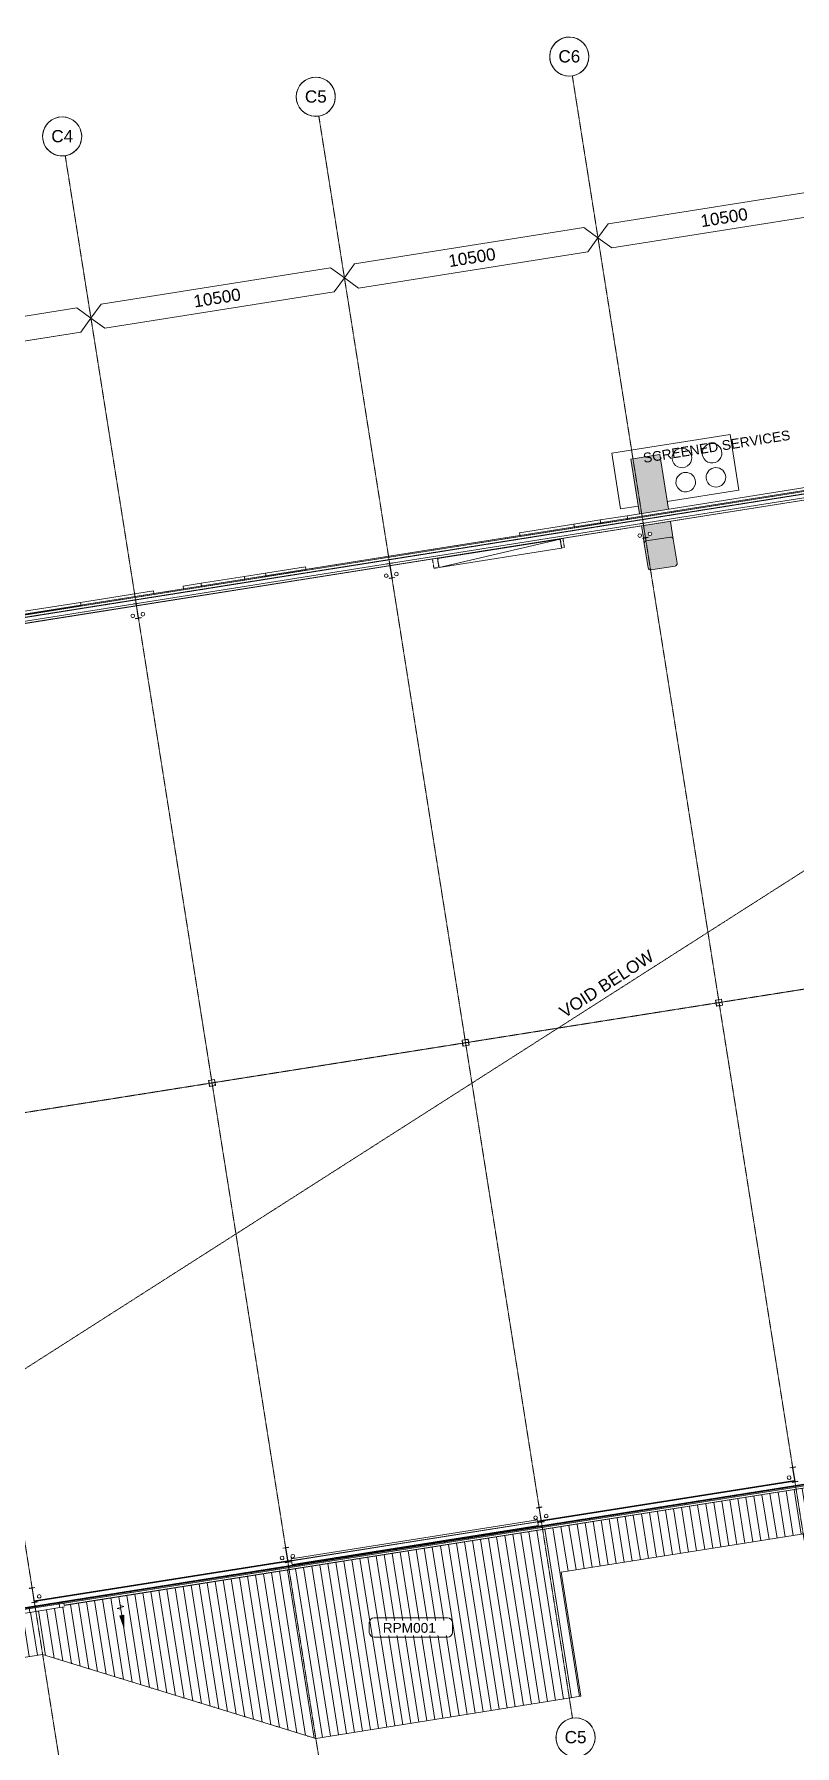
# Model space of a CAD drawing. Header units: millimetres. Extents: x -2355779 to -2216356, y 3874558 to 4068437.
# Drawn here: x -2299028 to -2267916, y 3996595 to 4066588 of the extents above; entities that cross this region are included whole.
import ezdxf

# ---------------------------------------------------------------- set-up
doc = ezdxf.new("R2010")
doc.units = ezdxf.units.MM
for name, pattern in [('Dash Small', [9, 3, -1.5, 3, -1.5]), ('Dash Tight', [1.2, 0.6, -0.6]), ('Grid Line', [21, 12, -3, 3, -3]), ('Overhead', [4, 2.5, -1.5])]:
    doc.linetypes.add(name, pattern=pattern)
for name, color, linetype, lineweight in [('A-ANNO-NOTE', 131, 'Continuous', 5), ('A-CLNG', 13, 'Continuous', 5), ('A-CLNG-PATT', 13, 'Continuous', 5), ('A-DETL', 90, 'Continuous', 18), ('A-DETL-GENF', 92, 'Continuous', 5), ('A-DOOR', 31, 'Continuous', 5), ('A-DOOR-FRAM', 31, 'Continuous', 5), ('A-FLOR-OVHD', 1, 'Overhead', 13), ('A-GENM', 13, 'Continuous', 5), ('A-ROOF', 132, 'Continuous', 5), ('A-ROOF-IDEN', 132, 'Continuous', 5), ('A-ROOF-OTLN', 132, 'Continuous', 5), ('A-ROOF-PATT', 132, 'Continuous', 5), ('A-WALL', 113, 'Continuous', 5), ('A-WALL-FNSH', 113, 'Continuous', 13), ('A-WALL-PATT', 111, 'Continuous', 13), ('G-ANNO-TEXT', 231, 'Continuous', 5), ('P-SANR-FIXT', 6, 'Continuous', 5), ('S-BEAM', 12, 'Continuous', 5), ('S-COLS', 52, 'Continuous', 5), ('S-GRID', 1, 'Continuous', 5), ('S-GRID-IDEN', 1, 'Continuous', 5)]:
    doc.layers.add(name, color=color, linetype=linetype, lineweight=lineweight)
doc.styles.add('Arial', font='arial.ttf', dxfattribs={"height": 500})
doc.styles.add('Arial_3', font='arial.ttf', dxfattribs={"height": 400})

# ---------------------------------------------------------------- blocks, each defined once
blk = doc.blocks.new('SHS-Square Hollow Section-Column - 250x250xSHS-V1-GA - Part B 6m')
at = {"layer": 'S-COLS', "lineweight": 15}
for p, q in [((-125, 115), (-125, -115)), ((-120, -115), (-120, 115)), ((115, 125), (-115, 125)), ((-115, 120), (115, 120)), ((120, 115), (120, -115)), ((125, -115), (125, 115)), ((115, -120), (-115, -120)), ((-115, -125), (115, -125))]:
    blk.add_line(p, q, dxfattribs=at)
for centre, radius, start, end in [((-115, 115), 10, 90, 180), ((-115, 115), 5, 90, 180), ((115, 115), 10, 360, 90), ((115, 115), 5, 0, 90), ((-115, -115), 10, 180, 270), ((-115, -115), 5, 180, 270), ((115, -115), 5, 270, 0), ((115, -115), 10, 270, 360)]:
    blk.add_arc(centre, radius, start, end, dxfattribs=at)
blk = doc.blocks.new('Structural Framing 17 - Structural Framing 1-1145779-GA - Part B 6m')
at = {"layer": 'S-BEAM', "lineweight": 13}
for p, q in [((-2305117, 4041683), (-2305344, 4041647)), ((-2305344, 4041647), (-2305342, 4041637)), ((-2305342, 4041637), (-2305233, 4041654)), ((-2305233, 4041654), (-2305141, 4041072)), ((-2305224, 4041656), (-2305115, 4041673)), ((-2305131, 4041073), (-2305224, 4041656)), ((-2305115, 4041673), (-2305117, 4041683)), ((-2305141, 4041072), (-2305250, 4041054)), ((-2305250, 4041054), (-2305248, 4041045)), ((-2305248, 4041045), (-2305021, 4041081)), ((-2305023, 4041090), (-2305131, 4041073)), ((-2305021, 4041081), (-2305023, 4041090)), ((-2299001, 4003074), (-2299228, 4003038)), ((-2299228, 4003038), (-2299227, 4003028)), ((-2299227, 4003028), (-2299118, 4003046)), ((-2299118, 4003046), (-2299026, 4002463)), ((-2299108, 4003047), (-2299000, 4003064)), ((-2299016, 4002465), (-2299108, 4003047)), ((-2299000, 4003064), (-2299001, 4003074)), ((-2299026, 4002463), (-2299135, 4002446)), ((-2299135, 4002446), (-2299133, 4002436)), ((-2299133, 4002436), (-2298906, 4002472)), ((-2298907, 4002482), (-2299016, 4002465)), ((-2298906, 4002472), (-2298907, 4002482))]:
    blk.add_line(p, q, dxfattribs=at)
blk = doc.blocks.new('Structural Framing 18 - Structural Framing 1-1145821-GA - Part B 6m')
at = {"layer": 'S-BEAM', "lineweight": 13}
for p, q in [((-2294746, 4043326), (-2294973, 4043290)), ((-2294973, 4043290), (-2294971, 4043280)), ((-2294971, 4043280), (-2294863, 4043297)), ((-2294863, 4043297), (-2294770, 4042714)), ((-2294853, 4043299), (-2294744, 4043316)), ((-2294761, 4042716), (-2294853, 4043299)), ((-2294744, 4043316), (-2294746, 4043326)), ((-2294770, 4042714), (-2294879, 4042697)), ((-2294879, 4042697), (-2294878, 4042687)), ((-2294878, 4042687), (-2294650, 4042723)), ((-2294652, 4042733), (-2294761, 4042716)), ((-2294650, 4042723), (-2294652, 4042733)), ((-2288631, 4004717), (-2288858, 4004681)), ((-2288858, 4004681), (-2288856, 4004671)), ((-2288856, 4004671), (-2288748, 4004688)), ((-2288748, 4004688), (-2288655, 4004106)), ((-2288738, 4004690), (-2288629, 4004707)), ((-2288645, 4004107), (-2288738, 4004690)), ((-2288629, 4004707), (-2288631, 4004717)), ((-2288655, 4004106), (-2288764, 4004088)), ((-2288764, 4004088), (-2288762, 4004078)), ((-2288762, 4004078), (-2288535, 4004114)), ((-2288537, 4004124), (-2288645, 4004107)), ((-2288535, 4004114), (-2288537, 4004124))]:
    blk.add_line(p, q, dxfattribs=at)
blk = doc.blocks.new('Mechanical - Condensers - Mechanical - Condensers-1249279-GA - Part B 6m')
at = {"layer": 'A-GENM'}
h = blk.add_hatch(color=256, dxfattribs=at)
h.paths.add_polyline_path([(-2274072, 4045754), (-2274072, 4045783), (-2274067, 4045805), (-2274055, 4045828), (-2274037, 4045847), (-2274014, 4045861), (-2273989, 4045868), (-2274010, 4045992), (-2274108, 4045977), (-2274073, 4045758)])
h.paths.add_polyline_path([(-2274109, 4045987), (-2274029, 4046001), (-2274107, 4046489), (-2274187, 4046475), (-2274111, 4046000)])
h.paths.add_polyline_path([(-2274019, 4046001), (-2274011, 4046003), (-2274088, 4046492), (-2274097, 4046491), (-2274020, 4046008)])
h.paths.add_polyline_path([(-2274266, 4046977), (-2274167, 4046993), (-2274521, 4049226), (-2274620, 4049211), (-2274325, 4047350)])
h = blk.add_hatch(color=256, dxfattribs=at)
h.paths.add_polyline_path([(-2273989, 4045868), (-2273002, 4046025), (-2273101, 4046649), (-2274088, 4046492), (-2274011, 4046002), (-2273911, 4046018), (-2273909, 4046008), (-2274009, 4045993), (-2274006, 4045972)])
h.paths.add_polyline_path([(-2273841, 4046078), (-2273870, 4046084), (-2273894, 4046100), (-2273910, 4046125), (-2273916, 4046153), (-2273910, 4046182), (-2273894, 4046206), (-2273870, 4046223), (-2273841, 4046228), (-2273812, 4046223), (-2273788, 4046206), (-2273772, 4046182), (-2273766, 4046153), (-2273772, 4046125), (-2273788, 4046100), (-2273818, 4046083)])
h.paths.add_polyline_path([(-2274167, 4046993), (-2273180, 4047149), (-2273534, 4049383), (-2274521, 4049226), (-2274224, 4047350)])
h = blk.add_hatch(color=256, dxfattribs=at)
h.paths.add_polyline_path([(-2272887, 4045941), (-2273002, 4046664), (-2273101, 4046649), (-2273002, 4046025), (-2272973, 4046025), (-2272950, 4046019), (-2272927, 4046007), (-2272908, 4045989), (-2272895, 4045966)])
h.paths.add_polyline_path([(-2273180, 4047149), (-2273081, 4047165), (-2273435, 4049398), (-2273534, 4049383), (-2273212, 4047350)])
blk.add_hatch(color=256, dxfattribs=at).paths.add_polyline_path([(-2273828, 4044682), (-2273802, 4044683), (-2272814, 4044839), (-2272789, 4044847), (-2272767, 4044860), (-2272749, 4044879), (-2272736, 4044902), (-2272730, 4044928), (-2272731, 4044954), (-2272887, 4045941), (-2272895, 4045966), (-2272908, 4045989), (-2272927, 4046007), (-2272950, 4046019), (-2272976, 4046025), (-2273002, 4046025), (-2273989, 4045868), (-2274014, 4045861), (-2274037, 4045847), (-2274055, 4045828), (-2274067, 4045805), (-2274073, 4045780), (-2274072, 4045754), (-2273916, 4044766), (-2273909, 4044741), (-2273895, 4044719), (-2273876, 4044701), (-2273853, 4044688)])
for p, q in [((-2270562, 4050216), (-2275401, 4049449)), ((-2270202, 4047944), (-2270562, 4050216)), ((-2275401, 4049449), (-2275041, 4047177)), ((-2274521, 4049226), (-2274620, 4049211)), ((-2274620, 4049211), (-2274266, 4046977)), ((-2274521, 4049226), (-2273534, 4049383)), ((-2273435, 4049398), (-2273534, 4049383)), ((-2273081, 4047165), (-2273435, 4049398)), ((-2273131, 4047480), (-2270202, 4047944)), ((-2275041, 4047177), (-2274316, 4047292)), ((-2274187, 4046477), (-2274109, 4045987)), ((-2272887, 4045941), (-2273002, 4046664)), ((-2274108, 4045977), (-2274072, 4045754)), ((-2273916, 4044766), (-2274072, 4045754)), ((-2273002, 4046025), (-2273989, 4045868)), ((-2272887, 4045941), (-2272731, 4044954)), ((-2273802, 4044683), (-2272814, 4044839))]:
    blk.add_line(p, q, dxfattribs=at)
for centre, radius, start, end in [((-2271299, 4049454), 400, 350.00033, 170.00033), ((-2272533, 4049258), 400, 170.00033, 350.00033), ((-2272533, 4049258), 400, 350.00033, 170.00033), ((-2271299, 4049454), 400, 170.00033, 350.00033), ((-2272377, 4048271), 400, 350.00033, 170.00033), ((-2271142, 4048466), 400, 170.00033, 350.00033), ((-2271142, 4048466), 400, 350.00033, 170.00033), ((-2272377, 4048271), 400, 170.00033, 350.00033), ((-2273974, 4045769), 100, 99.0003, 189.0003), ((-2272986, 4045926), 100, 9.0003, 99.0003), ((-2272830, 4044938), 100, 279.0003, 9.0003), ((-2273817, 4044782), 100, 189.0003, 279.0003)]:
    blk.add_arc(centre, radius, start, end, dxfattribs=at)
blk = doc.blocks.new('Structural Framing 20 - Structural Framing 1-1264715-GA - Part B 6m')
at = {"layer": 'S-BEAM', "lineweight": 13}
for p, q in [((-2284375, 4044968), (-2284602, 4044932)), ((-2284602, 4044932), (-2284601, 4044922)), ((-2284601, 4044922), (-2284492, 4044940)), ((-2284492, 4044940), (-2284400, 4044357)), ((-2284482, 4044941), (-2284374, 4044958)), ((-2284390, 4044358), (-2284482, 4044941)), ((-2284374, 4044958), (-2284375, 4044968)), ((-2284400, 4044357), (-2284508, 4044340)), ((-2284508, 4044340), (-2284507, 4044330)), ((-2284507, 4044330), (-2284280, 4044366)), ((-2284281, 4044376), (-2284390, 4044358)), ((-2284280, 4044366), (-2284281, 4044376)), ((-2278260, 4006360), (-2278487, 4006324)), ((-2278487, 4006324), (-2278485, 4006314)), ((-2278485, 4006314), (-2278377, 4006331)), ((-2278285, 4005748), (-2278393, 4005731)), ((-2278393, 4005731), (-2278392, 4005721)), ((-2278392, 4005721), (-2278164, 4005757)), ((-2278377, 4006331), (-2278285, 4005748)), ((-2278367, 4006332), (-2278258, 4006350)), ((-2278275, 4005750), (-2278367, 4006332)), ((-2278166, 4005767), (-2278275, 4005750)), ((-2278258, 4006350), (-2278260, 4006360)), ((-2278164, 4005757), (-2278166, 4005767))]:
    blk.add_line(p, q, dxfattribs=at)
blk = doc.blocks.new('Structural Framing 22 - Structural Framing 1-1264748-GA - Part B 6m')
at = {"layer": 'S-BEAM', "lineweight": 13}
for p, q in [((-2274004, 4046611), (-2274232, 4046575)), ((-2274232, 4046575), (-2274230, 4046565)), ((-2274230, 4046565), (-2274121, 4046582)), ((-2274121, 4046582), (-2274029, 4046000)), ((-2274111, 4046584), (-2274003, 4046601)), ((-2274019, 4046001), (-2274111, 4046584)), ((-2274003, 4046601), (-2274004, 4046611)), ((-2274029, 4046000), (-2274138, 4045982)), ((-2274138, 4045982), (-2274136, 4045972)), ((-2274136, 4045972), (-2273909, 4046008)), ((-2273911, 4046018), (-2274019, 4046001)), ((-2273909, 4046008), (-2273911, 4046018)), ((-2267889, 4008002), (-2268116, 4007966)), ((-2268116, 4007966), (-2268115, 4007956)), ((-2268115, 4007956), (-2268006, 4007974)), ((-2268006, 4007974), (-2267914, 4007391)), ((-2267996, 4007975), (-2267888, 4007992)), ((-2267904, 4007392), (-2267996, 4007975)), ((-2267888, 4007992), (-2267889, 4008002)), ((-2267914, 4007391), (-2268022, 4007374)), ((-2268022, 4007374), (-2268021, 4007364)), ((-2268021, 4007364), (-2267794, 4007400)), ((-2267795, 4007410), (-2267904, 4007392)), ((-2267794, 4007400), (-2267795, 4007410))]:
    blk.add_line(p, q, dxfattribs=at)
blk = doc.blocks.new('Structural Framing 13 - Structural Framing 13-1488435-GA - Part B 6m')
at = {"layer": 'S-BEAM'}
for p, q in [((-2288506, 4004185), (-2278435, 4005780)), ((-2278435, 4005780), (-2278411, 4005632)), ((-2278411, 4005632), (-2288483, 4004037)), ((-2288483, 4004037), (-2288506, 4004185))]:
    blk.add_line(p, q, dxfattribs=at)
blk = doc.blocks.new('Structural Framing 28 - Structural Framing 13-1489267-GA - Part B 6m')
at = {"layer": 'S-BEAM'}
for p, q in [((-2278424, 4005711), (-2288496, 4004116)), ((-2278424, 4005711), (-2278411, 4005632)), ((-2278411, 4005632), (-2288483, 4004037)), ((-2288483, 4004037), (-2288496, 4004116))]:
    blk.add_line(p, q, dxfattribs=at)
blk = doc.blocks.new('Downpipe - Straight - 01 - 150D-V7-GA - Part B 6m')
at = {"layer": 'P-SANR-FIXT'}
for start, end in [(0, 180), (360, 180), (180, 0), (180, 360)]:
    blk.add_arc((-40, 100), 75, start, end, dxfattribs=at)
blk = doc.blocks.new('Downpipe - Straight - 01 - 150D-1493271-GA - Part B 6m')
at = {"layer": 'P-SANR-FIXT'}
for start, end in [(0, 180), (360, 180), (180, 0), (180, 360)]:
    blk.add_arc((-40, 100), 75, start, end, dxfattribs=at)
blk = doc.blocks.new('Downpipe - Straight - 01 - 150D-V8-GA - Part B 6m')
at = {"layer": 'P-SANR-FIXT'}
for start, end in [(0, 180), (360, 180), (180, 0), (180, 360)]:
    blk.add_arc((-40, 100), 75, start, end, dxfattribs=at)
blk = doc.blocks.new('Roof Gutters3 - Roof Gutters-1885272-GA - Part B 6m')
at = {"layer": 'A-ROOF'}
for p, q in [((-2318295, 3999192), (-2318277, 3999198)), ((-2318277, 3999198), (-2318286, 3999195)), ((-2318277, 3999198), (-2317988, 3999298)), ((-2317989, 3999297), (-2318277, 3999198)), ((-2318277, 3999198), (-2317074, 3995702)), ((-2317986, 3999298), (-2316839, 3995967)), ((-2317982, 3999298), (-2316844, 3995993)), ((-2316839, 3995967), (-2317074, 3995702)), ((-2316844, 3995993), (-2305461, 3993573)), ((-2316844, 3995993), (-2316839, 3995967)), ((-2316839, 3995967), (-2305456, 3993548)), ((-2317074, 3995702), (-2317088, 3995686)), ((-2317074, 3995702), (-2305703, 3993285)), ((-2305703, 3993285), (-2305718, 3993269)), ((-2305456, 3993548), (-2305703, 3993285)), ((-2305703, 3993285), (-2298452, 3967434)), ((-2305461, 3993573), (-2298136, 3967458)), ((-2305461, 3993573), (-2305456, 3993548)), ((-2305456, 3993548), (-2298132, 3967435)), ((-2298480, 3967432), (-2298455, 3967344)), ((-2298429, 3967351), (-2298455, 3967344)), ((-2298451, 3967432), (-2298429, 3967351)), ((-2298141, 3967432), (-2298429, 3967351)), ((-2298136, 3967458), (-2298132, 3967435)), ((-2298132, 3967435), (-2298136, 3967433))]:
    blk.add_line(p, q, dxfattribs=at)
at = {"layer": 'A-ROOF', "lineweight": 15}
for p, q in [((-2339528, 3988769), (-2339531, 3988779)), ((-2339531, 3988779), (-2339530, 3988751)), ((-2339530, 3988751), (-2339427, 3988460)), ((-2339527, 3988751), (-2339528, 3988769)), ((-2339425, 3988464), (-2339527, 3988751)), ((-2339427, 3988460), (-2339353, 3988485)), ((-2339394, 3988474), (-2339425, 3988464)), ((-2339378, 3988480), (-2339393, 3988475)), ((-2339354, 3988488), (-2339377, 3988480)), ((-2338999, 3988607), (-2339352, 3988488)), ((-2339351, 3988485), (-2338995, 3988605)), ((-2339028, 3988703), (-2339030, 3988702)), ((-2339030, 3988702), (-2338999, 3988607)), ((-2338995, 3988605), (-2339028, 3988703))]:
    blk.add_line(p, q, dxfattribs=at)
blk = doc.blocks.new('SHS-Square Hollow Section-Column - 250x250xSHS-V50-GA - Part B 6m')
at = {"layer": 'S-COLS'}
h = blk.add_hatch(dxfattribs=at)
h.set_pattern_fill('FP_50', color=256, style=0, pattern_type=2)
h.set_pattern_definition([(36, (1613068.24, -4332681.8), (-418.03287, 575.37289), []), (36, (1613187.45, -4331929.2), (-418.03287, 575.37289), [])])
h.paths.add_polyline_path([(115, -125), (122, -122), (125, -115), (119, -119)])
h.paths.add_polyline_path([(-115, -125), (115, -125), (115, -120), (-115, -120)])
h.paths.add_polyline_path([(-115, -125), (-119, -119), (-125, -115), (-122, -122)])
h.paths.add_polyline_path([(-125, 115), (-119, 119), (-115, 125), (-122, 122)])
h.paths.add_polyline_path([(-125, -115), (-120, -115), (-120, 115), (-125, 115)])
h.paths.add_polyline_path([(125, 115), (122, 122), (115, 125), (119, 119)])
h.paths.add_polyline_path([(120, -115), (125, -115), (125, 115), (120, 115)])
h.paths.add_polyline_path([(-115, 120), (115, 120), (115, 125), (-115, 125)])
at = {"layer": 'S-COLS', "lineweight": 15}
for p, q in [((-125, 115), (-125, -115)), ((-120, -115), (-120, 115)), ((115, 125), (-115, 125)), ((-115, 120), (115, 120)), ((120, 115), (120, -115)), ((125, -115), (125, 115)), ((115, -120), (-115, -120)), ((-115, -125), (115, -125))]:
    blk.add_line(p, q, dxfattribs=at)
for centre, radius, start, end in [((-115, 115), 10, 90, 180), ((-115, 115), 5, 90, 180), ((115, 115), 10, 360, 90), ((115, 115), 5, 0, 90), ((-115, -115), 10, 180, 270), ((-115, -115), 5, 180, 270), ((115, -115), 5, 270, 0), ((115, -115), 10, 270, 360)]:
    blk.add_arc(centre, radius, start, end, dxfattribs=at)
blk = doc.blocks.new('SHS-Square Hollow Section-Column - 250x250xSHS-V51-GA - Part B 6m')
at = {"layer": 'S-COLS'}
h = blk.add_hatch(dxfattribs=at)
h.set_pattern_fill('FP_51', color=256, style=0, pattern_type=2)
h.set_pattern_definition([(36, (1634068.24, -4332681.8), (-418.03287, 575.37289), []), (36, (1634187.45, -4331929.2), (-418.03287, 575.37289), [])])
h.paths.add_polyline_path([(115, -125), (122, -122), (125, -115), (119, -119)])
h.paths.add_polyline_path([(-115, -125), (115, -125), (115, -120), (-115, -120)])
h.paths.add_polyline_path([(-115, -125), (-119, -119), (-125, -115), (-122, -122)])
h.paths.add_polyline_path([(-125, 115), (-119, 119), (-115, 125), (-122, 122)])
h.paths.add_polyline_path([(-125, -115), (-120, -115), (-120, 115), (-125, 115)])
h.paths.add_polyline_path([(125, 115), (122, 122), (115, 125), (119, 119)])
h.paths.add_polyline_path([(120, -115), (125, -115), (125, 115), (120, 115)])
h.paths.add_polyline_path([(-115, 120), (115, 120), (115, 125), (-115, 125)])
at = {"layer": 'S-COLS', "lineweight": 15}
for p, q in [((-125, 115), (-125, -115)), ((-120, -115), (-120, 115)), ((115, 125), (-115, 125)), ((-115, 120), (115, 120)), ((120, 115), (120, -115)), ((125, -115), (125, 115)), ((115, -120), (-115, -120)), ((-115, -125), (115, -125))]:
    blk.add_line(p, q, dxfattribs=at)
for centre, radius, start, end in [((-115, 115), 10, 90, 180), ((-115, 115), 5, 90, 180), ((115, 115), 10, 360, 90), ((115, 115), 5, 0, 90), ((-115, -115), 10, 180, 270), ((-115, -115), 5, 180, 270), ((115, -115), 5, 270, 0), ((115, -115), 10, 270, 360)]:
    blk.add_arc(centre, radius, start, end, dxfattribs=at)
blk = doc.blocks.new('Downpipe - Straight - 01 - 150D-V5-GA - Part B 6m')
at = {"layer": 'P-SANR-FIXT'}
for start, end in [(0, 180), (360, 180), (180, 0), (180, 360)]:
    blk.add_arc((-40, 100), 75, start, end, dxfattribs=at)
blk = doc.blocks.new('Door-Roller-Standard - D07_5000x3000x20-Flat-Standard Motor-Anodised Clear 2-2276732-GA - Part B 6m')
at = {"layer": 'A-DOOR', "linetype": 'Dash Small'}
for p, q in [((-2750, -127), (-2750, -505)), ((-2750, -505), (-2545, -505)), ((-2545, -505), (-2545, -127)), ((2545, -505), (2545, -127)), ((2655, -505), (2545, -505)), ((2655, -127), (2655, -505))]:
    blk.add_line(p, q, dxfattribs=at)
at = {"layer": 'A-DOOR-FRAM'}
for p, q in [((-2545, -157), (-2545, -127)), ((-2500, -157), (-2545, -157)), ((-2541, -129), (-2541, -155)), ((-2500, -129), (-2541, -129)), ((-2541, -155), (-2500, -155)), ((-2500, -127), (-2500, -129)), ((-2500, -155), (-2500, -157)), ((2500, -129), (2500, -127)), ((2541, -129), (2500, -129)), ((2500, -155), (2541, -155)), ((2500, -157), (2500, -155)), ((2545, -157), (2500, -157)), ((2541, -155), (2541, -129)), ((2545, -127), (2545, -157))]:
    blk.add_line(p, q, dxfattribs=at)
blk = doc.blocks.new('X_Door-Panel-Roller-Standard - Standard-2852217-GA - Part B 6m')
at = {"layer": 'A-DOOR'}
for p, q in [((-2535, -368), (2535, 10)), ((-2535, -368), (-2535, 10)), ((-2535, 10), (2535, 10)), ((2535, 10), (2535, -368)), ((2535, -368), (-2535, -368))]:
    blk.add_line(p, q, dxfattribs=at)
blk = doc.blocks.new('Generic Models 19 - Generic Models 13-2245973-GA - Part B 6m')
at = {"layer": 'A-GENM', "lineweight": 13}
for p, q in [((-2240157, 4052163), (-2251255, 4050405)), ((-2251232, 4050257), (-2240133, 4052015)), ((-2240133, 4052015), (-2240157, 4052163)), ((-2253448, 4050058), (-2258979, 4049182)), ((-2258956, 4049034), (-2253424, 4049910)), ((-2251255, 4050405), (-2253448, 4050058)), ((-2253448, 4050058), (-2253424, 4049910)), ((-2253424, 4049910), (-2253448, 4050058)), ((-2253424, 4049910), (-2251232, 4050257)), ((-2251232, 4050257), (-2251255, 4050405)), ((-2251255, 4050405), (-2251232, 4050257)), ((-2258979, 4049182), (-2258956, 4049034)), ((-2276923, 4046340), (-2279145, 4045988)), ((-2275837, 4046512), (-2276923, 4046340)), ((-2276923, 4046340), (-2276900, 4046192)), ((-2276900, 4046192), (-2276923, 4046340)), ((-2276900, 4046192), (-2275813, 4046364)), ((-2274739, 4046686), (-2275837, 4046512)), ((-2275813, 4046364), (-2275837, 4046512)), ((-2275837, 4046512), (-2275813, 4046364)), ((-2275813, 4046364), (-2274716, 4046538)), ((-2274716, 4046538), (-2274739, 4046686)), ((-2279145, 4045988), (-2279122, 4045840)), ((-2279122, 4045840), (-2276900, 4046192)), ((-2290398, 4044206), (-2292169, 4043925)), ((-2289529, 4044343), (-2290398, 4044206)), ((-2290398, 4044206), (-2290375, 4044057)), ((-2290375, 4044057), (-2290398, 4044206)), ((-2290375, 4044057), (-2289505, 4044195)), ((-2287895, 4044602), (-2289529, 4044343)), ((-2289505, 4044195), (-2289529, 4044343)), ((-2289529, 4044343), (-2289505, 4044195)), ((-2289505, 4044195), (-2287872, 4044454)), ((-2287872, 4044454), (-2287895, 4044602)), ((-2292169, 4043925), (-2292146, 4043777)), ((-2292146, 4043777), (-2290375, 4044057)), ((-2297103, 4043144), (-2300364, 4042627)), ((-2300340, 4042479), (-2297080, 4042995)), ((-2297080, 4042995), (-2297103, 4043144)), ((-2301843, 4042393), (-2308061, 4041408)), ((-2308038, 4041260), (-2301819, 4042245)), ((-2300364, 4042627), (-2301843, 4042393)), ((-2301843, 4042393), (-2301819, 4042245)), ((-2301819, 4042245), (-2301843, 4042393)), ((-2301819, 4042245), (-2300340, 4042479)), ((-2300340, 4042479), (-2300364, 4042627)), ((-2300364, 4042627), (-2300340, 4042479)), ((-2308061, 4041408), (-2309979, 4041104)), ((-2308038, 4041260), (-2308061, 4041408)), ((-2308061, 4041408), (-2308038, 4041260)), ((-2310899, 4040958), (-2317999, 4039834)), ((-2317975, 4039686), (-2310876, 4040810)), ((-2309979, 4041104), (-2310899, 4040958)), ((-2310899, 4040958), (-2310876, 4040810)), ((-2310876, 4040810), (-2310899, 4040958)), ((-2310876, 4040810), (-2309956, 4040956)), ((-2309956, 4040956), (-2309979, 4041104)), ((-2309979, 4041104), (-2309956, 4040956)), ((-2309956, 4040956), (-2308038, 4041260)), ((-2317999, 4039834), (-2317975, 4039686))]:
    blk.add_line(p, q, dxfattribs=at)
at = {"layer": 'A-GENM'}
for p, q in [((-2263883, 4048405), (-2258979, 4049182)), ((-2263866, 4048294), (-2263883, 4048405)), ((-2274739, 4046686), (-2266430, 4048002)), ((-2297103, 4043144), (-2294113, 4043617)), ((-2294095, 4043506), (-2294113, 4043617)), ((-2292907, 4043808), (-2292169, 4043925)), ((-2292890, 4043697), (-2292907, 4043808)), ((-2322145, 4039177), (-2317999, 4039834)), ((-2322128, 4039066), (-2322145, 4039177))]:
    blk.add_line(p, q, dxfattribs=at)
blk = doc.blocks.new('Generic Models 20 - Generic Models 13-2246191-GA - Part B 6m')
at = {"layer": 'A-GENM', "lineweight": 13}
for p, q in [((-2232251, 4012878), (-2247458, 4010470)), ((-2247424, 4010252), (-2232217, 4012661)), ((-2232217, 4012661), (-2232251, 4012878)), ((-2250191, 4010037), (-2257229, 4008922)), ((-2247458, 4010470), (-2250191, 4010037)), ((-2250191, 4010037), (-2250157, 4009820)), ((-2250157, 4009820), (-2250191, 4010037)), ((-2250157, 4009820), (-2247424, 4010252)), ((-2247424, 4010252), (-2247458, 4010470)), ((-2247458, 4010470), (-2247424, 4010252)), ((-2257195, 4008705), (-2250157, 4009820)), ((-2257229, 4008922), (-2257195, 4008705)), ((-2299740, 4002189), (-2303321, 4001622)), ((-2299240, 4002268), (-2299740, 4002189)), ((-2299716, 4002041), (-2299740, 4002189)), ((-2299740, 4002189), (-2299705, 4001972)), ((-2298018, 4002462), (-2299240, 4002268)), ((-2299206, 4002051), (-2299240, 4002268)), ((-2299240, 4002268), (-2299206, 4002051)), ((-2299206, 4002051), (-2297984, 4002244)), ((-2297984, 4002244), (-2298018, 4002462)), ((-2303321, 4001622), (-2303298, 4001473)), ((-2303298, 4001473), (-2299716, 4002041)), ((-2299705, 4001972), (-2299206, 4002051))]:
    blk.add_line(p, q, dxfattribs=at)
at = {"layer": 'A-GENM'}
for p, q in [((-2267703, 4007263), (-2257229, 4008922)), ((-2257195, 4008705), (-2267213, 4007118)), ((-2298018, 4002462), (-2297831, 4002491)), ((-2297796, 4002274), (-2297984, 4002244)), ((-2297826, 4002463), (-2297831, 4002491)), ((-2297807, 4002339), (-2297820, 4002424))]:
    blk.add_line(p, q, dxfattribs=at)
blk = doc.blocks.new('Area 51 Ceiling - External FC - Area 51 Ceiling - External FC-2924300-GA - Part B 6m')
at = {"layer": 'A-CLNG-PATT'}
h = blk.add_hatch(dxfattribs=at)
h.set_pattern_fill('FP_89', color=256, style=0, pattern_type=2)
h.set_pattern_definition([(189, (-2230824.5, 4012946.4), (374.93, -2367.2), []), (279, (-2230824.5, 4012946.4), (1185.226, 187.721), [])])
h.paths.add_polyline_path([(-2287508, 3996890), (-2287508, 3996891), (-2298695, 4000334), (-2298694, 4000333), (-2287508, 3996891)])
h = blk.add_hatch(dxfattribs=at)
h.set_pattern_fill('FP_90', color=256, style=0, pattern_type=2)
h.set_pattern_definition([(72.83, (-2240020.3, 3982274.5), (-2293.04, 708.5), []), (162.83, (-2240020.33, 3982274.46), (-16.64382, -53.867316), [])])
h.paths.add_polyline_path([(-2287508, 3996889), (-2287508, 3996891), (-2287513, 3996891)])
at = {"layer": 'A-CLNG'}
for p, q in [((-2230824, 4011077), (-2277467, 4003689)), ((-2230824, 4011078), (-2230824, 4011077)), ((-2298694, 4000332), (-2315000, 3997734)), ((-2298694, 4000334), (-2287508, 3996890)), ((-2298694, 4000334), (-2298694, 4000332)), ((-2287508, 3996889), (-2298694, 4000332)), ((-2276664, 3998617), (-2287508, 3996889)), ((-2276665, 3998618), (-2276664, 3998617)), ((-2287508, 3996890), (-2287508, 3996889))]:
    blk.add_line(p, q, dxfattribs=at)
blk = doc.blocks.new('Dimension - Grids _2D_ - 1-200-2186991-GA - Part B 6m')
at = {"layer": 'A-DETL-GENF'}
for p, q in [((-4573, 500), (-5073, 0)), ((-5073, 0), (-4573, 500)), ((-5073, 0), (-4573, -500)), ((-5073, 0), (-4573, -500)), ((4927, 500), (-4573, 500)), ((-4573, 500), (4927, 500)), ((5427, 0), (4927, 500)), ((5427, 0), (4927, 500)), ((4927, -500), (5427, 0)), ((5427, 0), (4927, -500)), ((-4573, -500), (4927, -500)), ((-4573, -500), (4927, -500))]:
    blk.add_line(p, q, dxfattribs=at)
blk = doc.blocks.new('Dimension - Grids _2D_ - 1-200-2187043-GA - Part B 6m')
at = {"layer": 'A-DETL-GENF'}
for p, q in [((-4573, 500), (-5073, 0)), ((-5073, 0), (-4573, 500)), ((4927, 500), (-4573, 500)), ((-4573, 500), (4927, 500)), ((5427, 0), (4927, 500)), ((5427, 0), (4927, 500)), ((-5073, 0), (-4573, -500)), ((-5073, 0), (-4573, -500)), ((-4573, -500), (4927, -500)), ((-4573, -500), (4927, -500)), ((4927, -500), (5427, 0)), ((5427, 0), (4927, -500))]:
    blk.add_line(p, q, dxfattribs=at)
blk = doc.blocks.new('Grid - A1-203820-GA - Part B 6m')
at = {"layer": 'S-GRID-IDEN'}
blk.add_circle((0, 0), 4, dxfattribs=at)
for start, end in [(360, 180), (180, 360)]:
    blk.add_arc((0, 0), 4, start, end, dxfattribs=at)
blk = doc.blocks.new('Roof Tag - Roof Tag 17W-1080807-GA - Part B 6m')
at = {"layer": 'A-ROOF-IDEN'}
for p, q in [((-8.5, 1), (-8.5, -1)), ((7.5, 2), (-7.5, 2)), ((8.5, -1), (8.5, 1)), ((-7.5, -2), (7.5, -2))]:
    blk.add_line(p, q, dxfattribs=at)
for centre, start, end in [((-7.5, 1), 90, 180), ((7.5, 1), 360, 90), ((-7.5, -1), 180, 270), ((7.5, -1), 270, 0)]:
    blk.add_arc(centre, 1, start, end, dxfattribs=at)

msp = doc.modelspace()

# ---------------------------------------------------------------- hatches: boundary and pattern name
at = {"layer": 'A-ANNO-NOTE'}
msp.add_hatch(color=256, dxfattribs=at).paths.add_polyline_path([(-2295367.1, 4001448.7), (-2295363.2, 4001929.8), (-2295519.4, 4001905)])
at = {"layer": 'A-ROOF-PATT'}
h = msp.add_hatch(dxfattribs=at)
h.set_pattern_fill('FP_1', color=256, style=0, pattern_type=2)
h.set_pattern_definition([(279, (-1462938.37, -496529.1), (328.900217, 52.092677), [])])
h.paths.add_polyline_path([(-2315000.3, 3995600.9), (-2315000.3, 3997735.7), (-2298694, 4000333.7), (-2287507.4, 3996890.6), (-2276664.1, 3998618.2), (-2277467.6, 4003690.7), (-2230824.1, 4011078.5), (-2230824.1, 4012946.5), (-2232226.8, 4012724.4), (-2232216.8, 4012661.2), (-2267213.3, 4007118), (-2267230.8, 4007180.1), (-2297808.2, 4002336.9), (-2297798.3, 4002273.7), (-2299705.2, 4001971.6), (-2299716.1, 4002034.7), (-2317931, 3999149.6), (-2316841.4, 3995992.2), (-2315476.4, 3995702.1)])
h.paths.add_polyline_path([(-2295367.1, 4001448.7), (-2295519.4, 4001905), (-2295363.2, 4001929.8), (-2295365.5, 4001649.7)])
at = {"layer": 'A-WALL-PATT', "lineweight": 5}
h = msp.add_hatch(dxfattribs=at)
h.set_pattern_fill('FP_3', color=256, style=0, pattern_type=2)
h.set_pattern_definition([(0, (0, 0), (812.8, 203.2), [67.056, -542.544, 67.056, -542.544, -3251.2]), (0, (0, 0), (812.8, 203.2), [-1219.2, 67.056, -1152.144, 67.056, -542.544, -1422.4]), (0, (0, 0), (812.8, 203.2), [-3048, 67.056, -339.344, 67.056, -948.944]), (120, (304.8, 101.6), (-582.376362, 602.305448), [67.056, -542.544, 67.056, -542.544, -3251.2]), (120, (304.8, 101.6), (-582.376362, 602.305448), [-1219.2, 67.056, -1152.144, 67.056, -542.544, -1422.4]), (120, (304.8, 101.6), (-582.376362, 602.305448), [-3048, 67.056, -339.344, 67.056, -948.944]), (240, (406.4, 508), (-230.423638, -805.505448), [67.056, -542.544, 67.056, -542.544, -3251.2]), (240, (406.4, 508), (-230.423638, -805.505448), [-1219.2, 67.056, -1152.144, 67.056, -542.544, -1422.4]), (240, (406.4, 508), (-230.423638, -805.505448), [-3048, 67.056, -339.344, 67.056, -948.944])])
h.paths.add_polyline_path([(-2326103.4, 4038253.6), (-2240327.2, 4051839.7), (-2240329.1, 4051851.6), (-2326105.3, 4038265.5)])

# ---------------------------------------------------------------- linework, layer by layer
at = {"layer": 'A-ANNO-NOTE'}
for p, q in [((-2295631.3, 4002213), (-2295356.6, 4002292.4)), ((-2295631.3, 4002213), (-2295482.3, 4002175.8)), ((-2295507.6, 4002335.7), (-2295562.9, 4002685.2)), ((-2295356.6, 4002292.4), (-2295507.6, 4002335.7)), ((-2295367.1, 4001448.7), (-2295482.3, 4002175.8)), ((-2295363.2, 4001929.8), (-2295519.4, 4001905)), ((-2295519.4, 4001905), (-2295367.1, 4001448.7)), ((-2295367.1, 4001448.7), (-2295363.2, 4001929.8))]:
    msp.add_line(p, q, dxfattribs=at)
at = {"layer": 'A-DETL', "linetype": 'Dash Tight', "lineweight": 5}
msp.add_line((-2319737.4, 3999020.5), (-2237159.9, 4051783.5), dxfattribs=at)
at = {"layer": 'A-FLOR-OVHD'}
for p, q in [((-2325995, 4038527.9), (-2238192.1, 4052435.1)), ((-2319737.4, 3999020.5), (-2231934.5, 4012927.6))]:
    msp.add_line(p, q, dxfattribs=at)
at = {"layer": 'A-ROOF'}
for p, q in [((-2277467.6, 4003690.7), (-2230824.1, 4011078.5)), ((-2267230.8, 4007180.1), (-2297808.2, 4002336.9)), ((-2276664.1, 3998618.2), (-2277467.6, 4003690.7)), ((-2315000.3, 3997735.7), (-2298694, 4000333.7)), ((-2298694, 4000333.7), (-2287507.4, 3996890.6)), ((-2287507.4, 3996890.6), (-2276664.1, 3998618.2))]:
    msp.add_line(p, q, dxfattribs=at)
at = {"layer": 'A-ROOF-OTLN'}
for p, q in [((-2297808.4, 4002338.9), (-2267239.8, 4007180.7)), ((-2267922.8, 4007447.4), (-2278283.6, 4005806.3)), ((-2278279.6, 4005781.1), (-2267918.8, 4007422.2)), ((-2278279.3, 4005779.4), (-2267918.5, 4007420.5)), ((-2288650.3, 4004138.5), (-2278289.5, 4005779.5)), ((-2288650.1, 4004136.8), (-2278289.2, 4005777.8)), ((-2278293.5, 4005804.8), (-2278435.1, 4005782.3)), ((-2288664.2, 4004162.2), (-2299025, 4002521.1)), ((-2299021, 4002495.9), (-2288660.2, 4004136.9)), ((-2299020.8, 4002494.2), (-2288659.9, 4004135.2)), ((-2288506.8, 4004187.1), (-2288654.3, 4004163.7))]:
    msp.add_line(p, q, dxfattribs=at)
at = {"layer": 'A-WALL', "color": 7, "lineweight": 13}
for p, q in [((-2240382.6, 4052189.4), (-2326158.8, 4038603.3)), ((-2240343.4, 4051942.5), (-2326119.7, 4038356.3))]:
    msp.add_line(p, q, dxfattribs=at)
at = {"layer": 'A-WALL'}
msp.add_line((-2240329.1, 4051851.6), (-2326105.3, 4038265.5), dxfattribs=at)
at = {"layer": 'A-WALL-FNSH', "color": 250, "lineweight": 5}
for p, q in [((-2326103.4, 4038253.6), (-2240327.2, 4051839.7)), ((-2265916.1, 4048185.6), (-2269866.9, 4047559.8)), ((-2269860.6, 4047520.3), (-2265909.9, 4048146.1)), ((-2268879.2, 4047716.3), (-2268872.9, 4047676.8)), ((-2269866.9, 4047559.8), (-2275793, 4046621.2)), ((-2275786.7, 4046581.7), (-2269860.6, 4047520.3)), ((-2272829.9, 4047090.5), (-2272823.7, 4047051)), ((-2271842.3, 4047247), (-2271836, 4047207.5)), ((-2270854.6, 4047403.4), (-2270848.3, 4047363.9)), ((-2269866.9, 4047559.8), (-2269860.6, 4047520.3)), ((-2275793, 4046621.2), (-2282706.8, 4045526.1)), ((-2282700.6, 4045486.6), (-2275786.7, 4046581.7)), ((-2277768.4, 4046308.3), (-2277762.1, 4046268.8)), ((-2276780.7, 4046464.8), (-2276774.4, 4046425.3)), ((-2275793, 4046621.2), (-2275786.7, 4046581.7)), ((-2274805.3, 4046777.6), (-2274799.1, 4046738.1)), ((-2273817.6, 4046934.1), (-2273811.4, 4046894.6)), ((-2281719.1, 4045682.6), (-2281712.9, 4045643.1)), ((-2280731.4, 4045839), (-2280725.2, 4045799.5)), ((-2279743.8, 4045995.4), (-2279737.5, 4045955.9)), ((-2278756.1, 4046151.9), (-2278749.8, 4046112.4)), ((-2286657.6, 4044900.4), (-2292583.7, 4043961.7)), ((-2292577.4, 4043922.2), (-2286651.3, 4044860.9)), ((-2282706.8, 4045526.1), (-2286657.6, 4044900.4)), ((-2286657.6, 4044900.4), (-2286651.3, 4044860.9)), ((-2286651.3, 4044860.9), (-2282700.6, 4045486.6)), ((-2285669.9, 4045056.8), (-2285663.6, 4045017.3)), ((-2284682.2, 4045213.2), (-2284675.9, 4045173.7)), ((-2283694.5, 4045369.7), (-2283688.2, 4045330.2)), ((-2282706.8, 4045526.1), (-2282700.6, 4045486.6)), ((-2290608.3, 4044274.6), (-2290602.1, 4044235.1)), ((-2289620.6, 4044431), (-2289614.4, 4044391.5)), ((-2288632.9, 4044587.5), (-2288626.7, 4044548)), ((-2287645.3, 4044743.9), (-2287639, 4044704.4)), ((-2292583.7, 4043961.7), (-2296534.4, 4043336)), ((-2296528.2, 4043296.5), (-2292577.4, 4043922.2)), ((-2295546.8, 4043492.4), (-2295540.5, 4043452.9)), ((-2294559.1, 4043648.8), (-2294552.8, 4043609.3)), ((-2293571.4, 4043805.3), (-2293565.1, 4043765.8)), ((-2292583.7, 4043961.7), (-2292577.4, 4043922.2)), ((-2291596, 4044118.2), (-2291589.7, 4044078.7)), ((-2296534.4, 4043336), (-2300485.2, 4042710.2)), ((-2300478.9, 4042670.7), (-2296528.2, 4043296.5)), ((-2298509.8, 4043023.1), (-2298503.6, 4042983.6)), ((-2297522.1, 4043179.5), (-2297515.9, 4043140)), ((-2296534.4, 4043336), (-2296528.2, 4043296.5)), ((-2267434.9, 4007276.8), (-2271385.7, 4006651.1)), ((-2271379.4, 4006611.5), (-2267428.7, 4007237.3)), ((-2268422.6, 4007120.4), (-2268416.4, 4007080.9)), ((-2271385.7, 4006651.1), (-2275336.4, 4006025.3)), ((-2275330.2, 4005985.8), (-2271379.4, 4006611.5)), ((-2272373.4, 4006494.6), (-2272367.1, 4006455.1)), ((-2271385.7, 4006651.1), (-2271379.4, 4006611.5)), ((-2270398, 4006807.5), (-2270391.7, 4006768)), ((-2269410.3, 4006963.9), (-2269404, 4006924.4)), ((-2275336.4, 4006025.3), (-2281262.6, 4005086.7)), ((-2281256.3, 4005047.1), (-2275330.2, 4005985.8)), ((-2277311.8, 4005712.4), (-2277305.5, 4005672.9)), ((-2276324.1, 4005868.9), (-2276317.9, 4005829.3)), ((-2275336.4, 4006025.3), (-2275330.2, 4005985.8)), ((-2274348.7, 4006181.7), (-2274342.5, 4006142.2)), ((-2273361.1, 4006338.2), (-2273354.8, 4006298.7)), ((-2281262.6, 4005086.7), (-2285213.3, 4004460.9)), ((-2285207, 4004421.4), (-2281256.3, 4005047.1)), ((-2281262.6, 4005086.7), (-2281256.3, 4005047.1)), ((-2280274.9, 4005243.1), (-2280268.6, 4005203.6)), ((-2279287.2, 4005399.5), (-2279280.9, 4005360)), ((-2278299.5, 4005556), (-2278293.2, 4005516.5)), ((-2285213.3, 4004460.9), (-2289164.1, 4003835.1)), ((-2289157.8, 4003795.6), (-2285207, 4004421.4)), ((-2286201, 4004304.4), (-2286194.7, 4004264.9)), ((-2285213.3, 4004460.9), (-2285207, 4004421.4)), ((-2284225.6, 4004617.3), (-2284219.4, 4004577.8)), ((-2283237.9, 4004773.8), (-2283231.7, 4004734.3)), ((-2282250.2, 4004930.2), (-2282244, 4004890.7)), ((-2289164.1, 4003835.1), (-2294102.5, 4003052.9)), ((-2294096.2, 4003013.4), (-2289157.8, 4003795.6)), ((-2290151.7, 4003678.7), (-2290145.5, 4003639.2)), ((-2289164.1, 4003835.1), (-2289157.8, 4003795.6)), ((-2288176.4, 4003991.6), (-2288170.1, 4003952.1)), ((-2287188.7, 4004148), (-2287182.4, 4004108.5)), ((-2294102.5, 4003052.9), (-2298053.2, 4002427.2)), ((-2298047, 4002387.7), (-2294096.2, 4003013.4)), ((-2295090.2, 4002896.5), (-2295083.9, 4002857)), ((-2294102.5, 4003052.9), (-2294096.2, 4003013.4)), ((-2293114.8, 4003209.4), (-2293108.5, 4003169.9)), ((-2292127.1, 4003365.8), (-2292120.9, 4003326.3)), ((-2291139.4, 4003522.2), (-2291133.2, 4003482.7)), ((-2298053.2, 4002427.2), (-2302004, 4001801.4)), ((-2301997.7, 4001761.9), (-2298047, 4002387.7)), ((-2298053.2, 4002427.2), (-2298047, 4002387.7)), ((-2297065.6, 4002583.6), (-2297059.3, 4002544.1)), ((-2296077.9, 4002740), (-2296071.6, 4002700.5))]:
    msp.add_line(p, q, dxfattribs=at)
at = {"layer": 'S-GRID', "linetype": 'Grid Line'}
for p, q in [((-2266638.3, 3999370.2), (-2277014.8, 4064882.1)), ((-2277009, 3997727.6), (-2287385.5, 4063239.5)), ((-2287379.8, 3996084.9), (-2297759.6, 4061618.2)), ((-2297750.5, 3994442.3), (-2308130.3, 4059975.6)), ((-2325990.2, 4038528.7), (-2226640.2, 4054264.8)), ((-2322905.7, 4018767.9), (-2223511.4, 4034511)), ((-2319776.9, 3999014.2), (-2220382.6, 4014757.3))]:
    msp.add_line(p, q, dxfattribs=at)

# ---------------------------------------------------------------- block references
at = {"layer": 'A-CLNG'}
msp.add_blockref('Area 51 Ceiling - External FC - Area 51 Ceiling - External FC-2924300-GA - Part B 6m', (0, 0), dxfattribs=at)
at = {"layer": 'A-DETL-GENF'}
for name, p, rotation in [('Dimension - Grids _2D_ - 1-200-2186991-GA - Part B 6m', (-2270956.2, 4059056.7), 9.000328388138234), ('Dimension - Grids _2D_ - 1-200-2187043-GA - Part B 6m', (-2280976.6, 4057469.5), 189.000328388153), ('Dimension - Grids _2D_ - 1-200-2186991-GA - Part B 6m', (-2291697.6, 4055771.4), 9.000328388137419), ('Dimension - Grids _2D_ - 1-200-2187043-GA - Part B 6m', (-2301718, 4054184.3), 189.0003283881522)]:
    msp.add_blockref(name, p, dxfattribs=dict(at, rotation=rotation))
at = {"layer": 'A-DOOR', "linetype": 'Dash Small', "rotation": 9.000328388161856}
msp.add_blockref('Door-Roller-Standard - D07_5000x3000x20-Flat-Standard Motor-Anodised Clear 2-2276732-GA - Part B 6m', (-2280041.1, 4045678), dxfattribs=at)
at = {"layer": 'A-DOOR', "rotation": 9.000328388161856}
msp.add_blockref('X_Door-Panel-Roller-Standard - Standard-2852217-GA - Part B 6m', (-2280018.9, 4045537.8), dxfattribs=at)
at = {"layer": 'A-GENM'}
for name, p in [('Generic Models 19 - Generic Models 13-2245973-GA - Part B 6m', (-33.4, 210.9)), ('Mechanical - Condensers - Mechanical - Condensers-1249279-GA - Part B 6m', (0, 0)), ('Generic Models 20 - Generic Models 13-2246191-GA - Part B 6m', (0, 0))]:
    msp.add_blockref(name, p, dxfattribs=at)
at = {"layer": 'A-ROOF'}
msp.add_blockref('Roof Gutters3 - Roof Gutters-1885272-GA - Part B 6m', (0, 0), dxfattribs=at)
at = {"layer": 'A-ROOF-IDEN', "xscale": 199.9999999999999, "yscale": 199.9999999999999, "zscale": 199.9999999999999}
msp.add_blockref('Roof Tag - Roof Tag 17W-1080807-GA - Part B 6m', (-2283620.7, 4001431.1), dxfattribs=at)
at = {"layer": 'P-SANR-FIXT'}
for p in [(-2274216.2, 4045987.6), (-2273801.3, 4046053.3), (-2284586.9, 4044345), (-2284172, 4044410.7), (-2294957.6, 4042702.4), (-2294542.8, 4042768.1)]:
    msp.add_blockref('Downpipe - Straight - 01 - 150D-1493271-GA - Part B 6m', p, dxfattribs=at)
at = {"layer": 'P-SANR-FIXT', "rotation": 180}
for name, p in [('Downpipe - Straight - 01 - 150D-V7-GA - Part B 6m', (-2268186, 4007663.3)), ('Downpipe - Straight - 01 - 150D-V7-GA - Part B 6m', (-2278556.8, 4006020.7)), ('Downpipe - Straight - 01 - 150D-V8-GA - Part B 6m', (-2278122.2, 4006089.5)), ('Downpipe - Straight - 01 - 150D-V8-GA - Part B 6m', (-2288927.5, 4004378)), ('Downpipe - Straight - 01 - 150D-V8-GA - Part B 6m', (-2288492.9, 4004446.9)), ('Downpipe - Straight - 01 - 150D-V5-GA - Part B 6m', (-2298863.6, 4002804.3))]:
    msp.add_blockref(name, p, dxfattribs=at)
at = {"layer": 'S-BEAM'}
for name, p in [('Structural Framing 22 - Structural Framing 1-1264748-GA - Part B 6m', (0, 0)), ('Structural Framing 20 - Structural Framing 1-1264715-GA - Part B 6m', (0, 0)), ('Structural Framing 18 - Structural Framing 1-1145821-GA - Part B 6m', (0, 0)), ('Structural Framing 17 - Structural Framing 1-1145779-GA - Part B 6m', (0, 0)), ('Structural Framing 28 - Structural Framing 13-1489267-GA - Part B 6m', (-20.1, 127.2)), ('Structural Framing 13 - Structural Framing 13-1488435-GA - Part B 6m', (4.3, -27.2))]:
    msp.add_blockref(name, p, dxfattribs=at)
at = {"layer": 'S-COLS', "rotation": 9.000328388145144}
for name, p in [('SHS-Square Hollow Section-Column - 250x250xSHS-V50-GA - Part B 6m', (-2271012.5, 4026986.8)), ('SHS-Square Hollow Section-Column - 250x250xSHS-V1-GA - Part B 6m', (-2281383.3, 4025344.7)), ('SHS-Square Hollow Section-Column - 250x250xSHS-V51-GA - Part B 6m', (-2291754, 4023701.6))]:
    msp.add_blockref(name, p, dxfattribs=at)
at = {"layer": 'S-GRID-IDEN', "xscale": 199.9999999999999, "yscale": 199.9999999999999, "zscale": 199.9999999999999}
for p, rotation in [((-2277139.9, 4065672.3), 9.000328388145308), ((-2287510.7, 4064029.7), 9.000328388145308), ((-2297884.7, 4062408.3), 9.000328388145347), ((-2276883.9, 3996937.4), 9.000328388145308)]:
    msp.add_blockref('Grid - A1-203820-GA - Part B 6m', p, dxfattribs=dict(at, rotation=rotation))

# ---------------------------------------------------------------- texts
at = {"layer": 'A-ANNO-NOTE', "char_height": 500, "width": 2324.894, "attachment_point": 1, "rotation": 9.000328, "style": 'Arial'}
for insert in [(-2271804.4, 4059189), (-2282119, 4057555.3), (-2292545.9, 4055903.8)]:
    msp.add_mtext('10500', dxfattribs=dict(at, insert=insert))
at = {"layer": 'G-ANNO-TEXT', "color": 7, "attachment_point": 1}
for s, insert, char_height, width, rotation, style in [('SCREENED SERVICES ', (-2274149.7, 4049450.3), 400, 7744.301, 9.000328, 'Arial_3'), ('VOID BELOW', (-2277609.5, 4026758.6), 500, 5387.34, 33.017875, 'Arial')]:
    msp.add_mtext(s, dxfattribs=dict(at, insert=insert, char_height=char_height, width=width, rotation=rotation, style=style))
at = {"layer": 'S-GRID-IDEN', "char_height": 500, "width": 1074.261, "attachment_point": 1, "style": 'Arial'}
for s, insert in [('C6', (-2277584.2, 4065933.9)), ('C5', (-2287954.9, 4064291.3)), ('C4', (-2298329, 4062670)), ('C5', (-2277328.2, 3997199.1))]:
    msp.add_mtext(s, dxfattribs=dict(at, insert=insert))

# ---------------------------------------------------------------- next in the draw order: texts
at = {"layer": 'A-ROOF-IDEN', "insert": (-2284771.8, 4001617.3), "char_height": 400, "width": 2677.636, "attachment_point": 1, "style": 'Arial_3', "bg_fill": 3, "box_fill_scale": 1.25, "bg_fill_color": 256, "bg_fill_true_color": 13158600, "bg_fill_transparency": 0}
msp.add_mtext('RPM001', dxfattribs=at)

doc.saveas('drawing.dxf')
